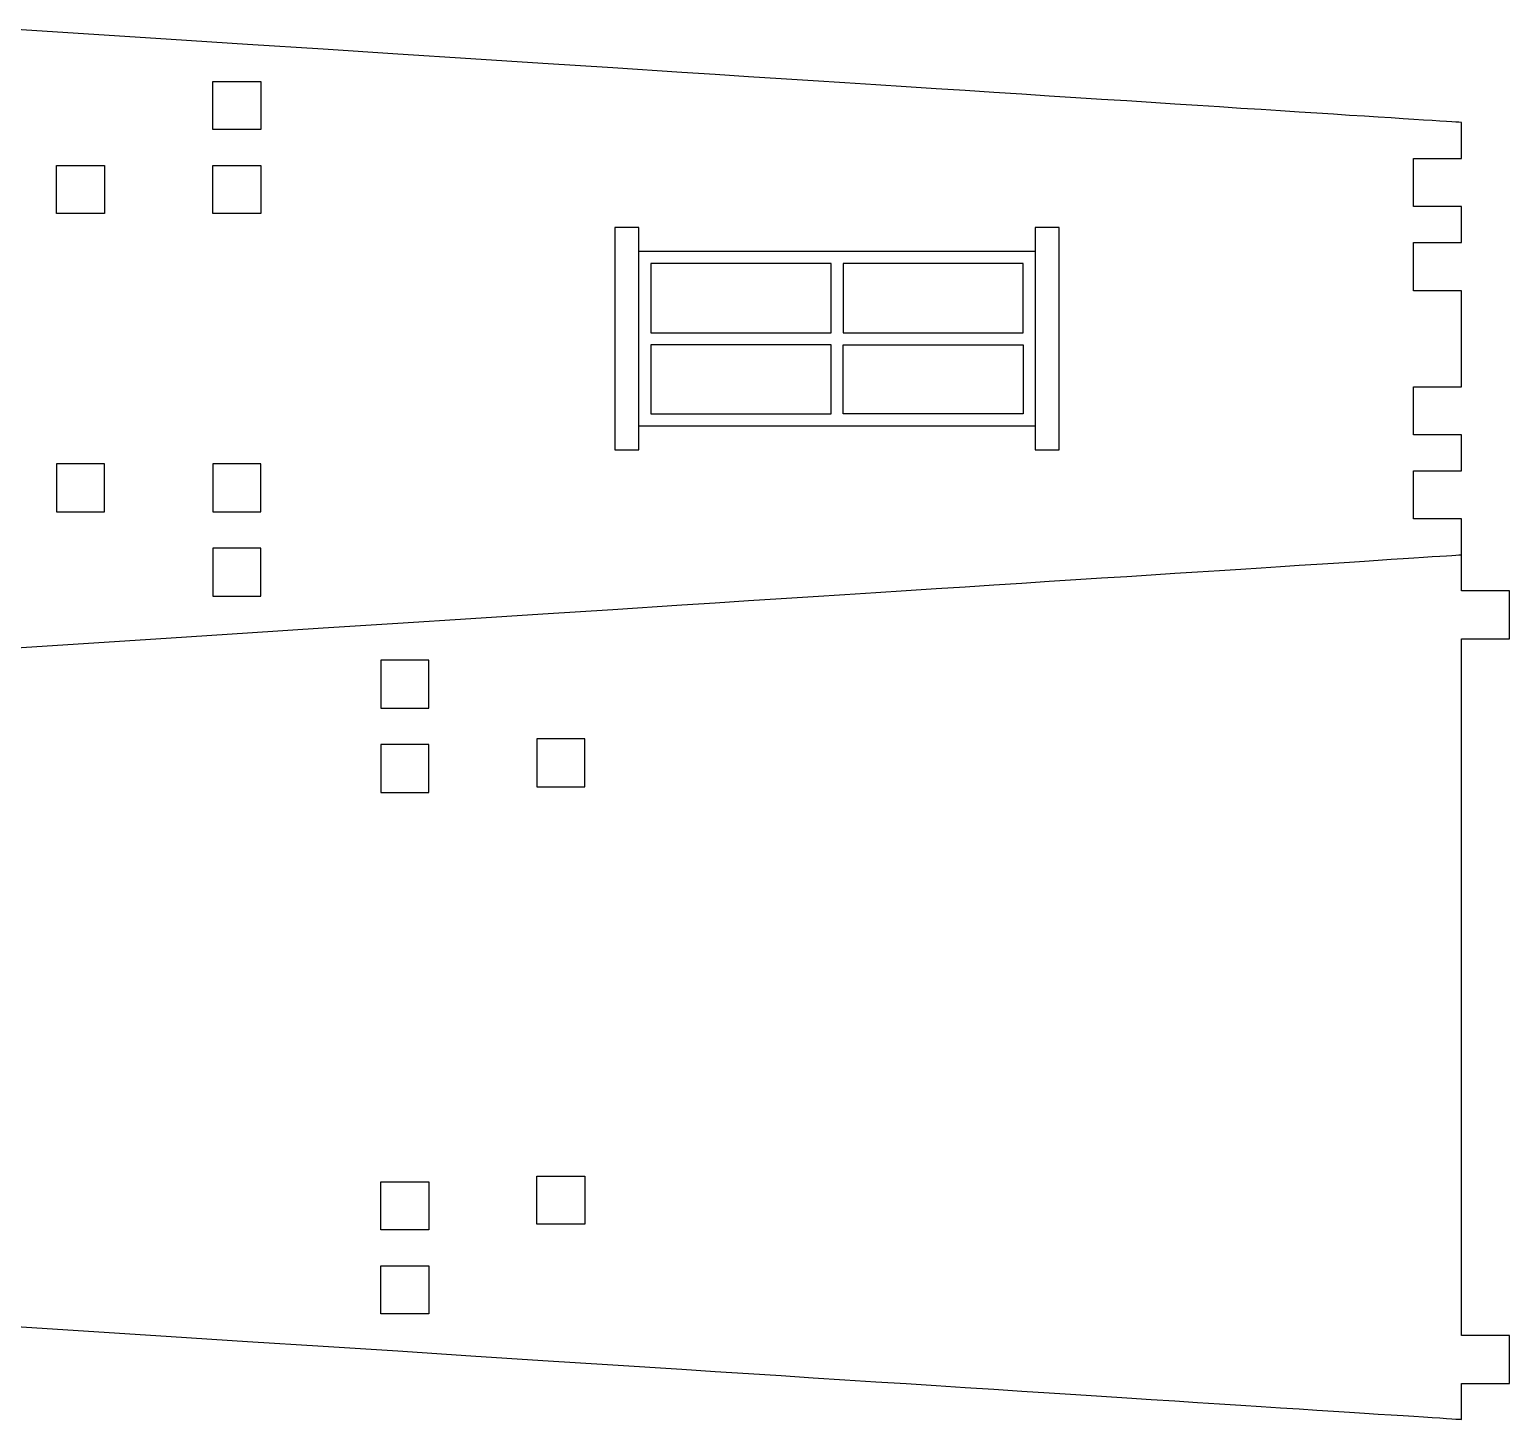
# Model space of a CAD drawing. Header units: millimetres. Extents: x 132 to 771, y 404 to 944.
# Drawn here: x 296.4 to 419.7, y 818 to 933.8 of the extents above; entities that cross this region are included whole.
import ezdxf

# ---------------------------------------------------------------- set-up
doc = ezdxf.new("R2010")
doc.units = ezdxf.units.MM
doc.header["$MEASUREMENT"] = 0
doc.layers.get('0').update_dxf_attribs({"linetype": 'CONTINUOUS', "true_color": 0xffffff})

msp = doc.modelspace()

# ---------------------------------------------------------------- linework, layer by layer
at = {"color": 7, "linetype": 'Continuous', "true_color": 0xffffff}
for points in [[(411.7, 919.03), (411.7, 919.05), (411.7, 919.08), (411.7, 919.13), (411.7, 919.21), (411.7, 919.3), (411.7, 919.4), (411.7, 919.66), (411.7, 919.96), (411.7, 920.3), (411.7, 920.66), (411.7, 921.03), (411.7, 921.41), (411.7, 921.77), (411.7, 922.11), (411.7, 922.41), (411.7, 922.66), (411.7, 922.77), (411.7, 922.86), (411.7, 922.93), (411.7, 922.99), (411.7, 923.02), (411.7, 923.03), (411.71, 923.03), (411.74, 923.03), (411.8, 923.03), (411.87, 923.03), (411.96, 923.03), (412.07, 923.03), (412.32, 923.03), (412.63, 923.03), (412.96, 923.03), (413.33, 923.03), (413.7, 923.03), (414.07, 923.03), (414.43, 923.03), (414.77, 923.03), (415.07, 923.03), (415.33, 923.03), (415.44, 923.03), (415.53, 923.03), (415.6, 923.03), (415.65, 923.03), (415.69, 923.03), (415.7, 923.03), (415.7, 923.04), (415.7, 923.07), (415.7, 923.11), (415.7, 923.16), (415.7, 923.31), (415.7, 923.5), (415.7, 923.73), (415.7, 923.98), (415.7, 924.25), (415.7, 924.53), (415.7, 924.81), (415.7, 925.08), (415.7, 925.34), (415.7, 925.57), (415.7, 925.76), (415.7, 925.9), (415.7, 925.96), (415.7, 926), (415.7, 926.03), (415.7, 926.03), (415.65, 926.04), (415.5, 926.05), (415.24, 926.06), (414.9, 926.09), (414.45, 926.11), (413.91, 926.15), (413.28, 926.19), (412.55, 926.24), (411.74, 926.29), (410.84, 926.35), (409.85, 926.41), (408.78, 926.48), (407.62, 926.55), (406.38, 926.63), (405.06, 926.72), (403.67, 926.81), (402.19, 926.9), (400.64, 927), (399.02, 927.11), (397.33, 927.21), (395.56, 927.33), (393.73, 927.45), (391.83, 927.57), (389.86, 927.69), (387.83, 927.83), (385.73, 927.96), (383.58, 928.1), (381.37, 928.24), (379.09, 928.39), (376.77, 928.54), (374.38, 928.69), (371.95, 928.85), (369.46, 929.01), (366.93, 929.17), (364.34, 929.34), (361.71, 929.5), (359.04, 929.68), (356.32, 929.85), (353.56, 930.03), (350.76, 930.21), (345.04, 930.58), (339.19, 930.95), (333.2, 931.34), (327.11, 931.73), (320.9, 932.13), (314.61, 932.53), (308.24, 932.94), (301.81, 933.36), (295.33, 933.77)], [(315.7, 925.46), (315.69, 925.46), (315.65, 925.46), (315.6, 925.46), (315.53, 925.46), (315.44, 925.46), (315.33, 925.46), (315.07, 925.46), (314.77, 925.46), (314.43, 925.46), (314.07, 925.46), (313.7, 925.46), (313.33, 925.46), (312.96, 925.46), (312.63, 925.46), (312.32, 925.46), (312.07, 925.46), (311.96, 925.46), (311.87, 925.46), (311.8, 925.46), (311.74, 925.46), (311.71, 925.46), (311.7, 925.46), (311.7, 925.47), (311.7, 925.51), (311.7, 925.56), (311.7, 925.63), (311.7, 925.72), (311.7, 925.83), (311.7, 926.09), (311.7, 926.39), (311.7, 926.73), (311.7, 927.09), (311.7, 927.46), (311.7, 927.83), (311.7, 928.2), (311.7, 928.53), (311.7, 928.84), (311.7, 929.09), (311.7, 929.2), (311.7, 929.29), (311.7, 929.36), (311.7, 929.42), (311.7, 929.45), (311.7, 929.46), (311.71, 929.46), (311.74, 929.46), (311.8, 929.46), (311.87, 929.46), (311.96, 929.46), (312.07, 929.46), (312.32, 929.46), (312.63, 929.46), (312.96, 929.46), (313.33, 929.46), (313.7, 929.46), (314.07, 929.46), (314.43, 929.46), (314.77, 929.46), (315.07, 929.46), (315.33, 929.46), (315.44, 929.46), (315.53, 929.46), (315.6, 929.46), (315.65, 929.46), (315.69, 929.46), (315.7, 929.46), (315.7, 929.45), (315.7, 929.42), (315.7, 929.36), (315.7, 929.29), (315.7, 929.2), (315.7, 929.09), (315.7, 928.84), (315.7, 928.53), (315.7, 928.2), (315.7, 927.83), (315.7, 927.46), (315.7, 927.09), (315.7, 926.73), (315.7, 926.39), (315.7, 926.09), (315.7, 925.83), (315.7, 925.72), (315.7, 925.63), (315.7, 925.56), (315.7, 925.51), (315.7, 925.47), (315.7, 925.46)], [(302.7, 918.46), (302.69, 918.46), (302.65, 918.46), (302.6, 918.46), (302.53, 918.46), (302.44, 918.46), (302.33, 918.46), (302.07, 918.46), (301.77, 918.46), (301.43, 918.46), (301.07, 918.46), (300.7, 918.46), (300.33, 918.46), (299.96, 918.46), (299.63, 918.46), (299.32, 918.46), (299.07, 918.46), (298.96, 918.46), (298.87, 918.46), (298.8, 918.46), (298.74, 918.46), (298.71, 918.46), (298.7, 918.46), (298.7, 918.47), (298.7, 918.51), (298.7, 918.56), (298.7, 918.63), (298.7, 918.72), (298.7, 918.83), (298.7, 919.09), (298.7, 919.39), (298.7, 919.73), (298.7, 920.09), (298.7, 920.46), (298.7, 920.83), (298.7, 921.2), (298.7, 921.53), (298.7, 921.84), (298.7, 922.09), (298.7, 922.2), (298.7, 922.29), (298.7, 922.36), (298.7, 922.42), (298.7, 922.45), (298.7, 922.46), (298.71, 922.46), (298.74, 922.46), (298.8, 922.46), (298.87, 922.46), (298.96, 922.46), (299.07, 922.46), (299.32, 922.46), (299.63, 922.46), (299.96, 922.46), (300.33, 922.46), (300.7, 922.46), (301.07, 922.46), (301.43, 922.46), (301.77, 922.46), (302.07, 922.46), (302.33, 922.46), (302.44, 922.46), (302.53, 922.46), (302.6, 922.46), (302.65, 922.46), (302.69, 922.46), (302.7, 922.46), (302.7, 922.45), (302.7, 922.42), (302.7, 922.36), (302.7, 922.29), (302.7, 922.2), (302.7, 922.09), (302.7, 921.84), (302.7, 921.53), (302.7, 921.2), (302.7, 920.83), (302.7, 920.46), (302.7, 920.09), (302.7, 919.73), (302.7, 919.39), (302.7, 919.09), (302.7, 918.83), (302.7, 918.72), (302.7, 918.63), (302.7, 918.56), (302.7, 918.51), (302.7, 918.47), (302.7, 918.46)], [(315.7, 918.46), (315.69, 918.46), (315.65, 918.46), (315.6, 918.46), (315.53, 918.46), (315.44, 918.46), (315.33, 918.46), (315.07, 918.46), (314.77, 918.46), (314.43, 918.46), (314.07, 918.46), (313.7, 918.46), (313.33, 918.46), (312.96, 918.46), (312.63, 918.46), (312.32, 918.46), (312.07, 918.46), (311.96, 918.46), (311.87, 918.46), (311.8, 918.46), (311.74, 918.46), (311.71, 918.46), (311.7, 918.46), (311.7, 918.47), (311.7, 918.51), (311.7, 918.56), (311.7, 918.63), (311.7, 918.72), (311.7, 918.83), (311.7, 919.09), (311.7, 919.39), (311.7, 919.73), (311.7, 920.09), (311.7, 920.46), (311.7, 920.83), (311.7, 921.2), (311.7, 921.53), (311.7, 921.84), (311.7, 922.09), (311.7, 922.2), (311.7, 922.29), (311.7, 922.36), (311.7, 922.42), (311.7, 922.45), (311.7, 922.46), (311.71, 922.46), (311.74, 922.46), (311.8, 922.46), (311.87, 922.46), (311.96, 922.46), (312.07, 922.46), (312.32, 922.46), (312.63, 922.46), (312.96, 922.46), (313.33, 922.46), (313.7, 922.46), (314.07, 922.46), (314.43, 922.46), (314.77, 922.46), (315.07, 922.46), (315.33, 922.46), (315.44, 922.46), (315.53, 922.46), (315.6, 922.46), (315.65, 922.46), (315.69, 922.46), (315.7, 922.46), (315.7, 922.45), (315.7, 922.42), (315.7, 922.36), (315.7, 922.29), (315.7, 922.2), (315.7, 922.09), (315.7, 921.84), (315.7, 921.53), (315.7, 921.2), (315.7, 920.83), (315.7, 920.46), (315.7, 920.09), (315.7, 919.73), (315.7, 919.39), (315.7, 919.09), (315.7, 918.83), (315.7, 918.72), (315.7, 918.63), (315.7, 918.56), (315.7, 918.51), (315.7, 918.47), (315.7, 918.46)], [(295.33, 882.3), (301.81, 882.71), (308.24, 883.13), (314.61, 883.54), (320.9, 883.94), (327.11, 884.34), (333.2, 884.73), (339.19, 885.12), (345.04, 885.49), (350.76, 885.86), (353.56, 886.04), (356.32, 886.22), (359.04, 886.39), (361.71, 886.56), (364.34, 886.73), (366.93, 886.9), (369.46, 887.06), (371.95, 887.22), (374.38, 887.38), (376.77, 887.53), (379.09, 887.68), (381.37, 887.83), (383.58, 887.97), (385.73, 888.11), (387.83, 888.24), (389.86, 888.37), (391.83, 888.5), (393.73, 888.62), (395.56, 888.74), (397.33, 888.85), (399.02, 888.96), (400.64, 889.07), (402.19, 889.17), (403.67, 889.26), (405.06, 889.35), (406.38, 889.43), (407.62, 889.51), (408.78, 889.59), (409.85, 889.66), (410.84, 889.72), (411.74, 889.78), (412.55, 889.83), (413.28, 889.88), (413.91, 889.92), (414.45, 889.95), (414.9, 889.98), (415.24, 890), (415.5, 890.02), (415.65, 890.03), (415.7, 890.03), (415.7, 890.04), (415.7, 890.07), (415.7, 890.11), (415.7, 890.16), (415.7, 890.31), (415.7, 890.5), (415.7, 890.73), (415.7, 890.98), (415.7, 891.25), (415.7, 891.53), (415.7, 891.81), (415.7, 892.08), (415.7, 892.34), (415.7, 892.57), (415.7, 892.76), (415.7, 892.9), (415.7, 892.96), (415.7, 893), (415.7, 893.03), (415.7, 893.03), (415.69, 893.03), (415.65, 893.03), (415.6, 893.03), (415.53, 893.03), (415.44, 893.03), (415.33, 893.03), (415.07, 893.03), (414.77, 893.03), (414.43, 893.03), (414.07, 893.03), (413.7, 893.03), (413.33, 893.03), (412.96, 893.03), (412.63, 893.03), (412.32, 893.03), (412.07, 893.03), (411.96, 893.03), (411.87, 893.03), (411.8, 893.03), (411.74, 893.03), (411.71, 893.03), (411.7, 893.03), (411.7, 893.05), (411.7, 893.08), (411.7, 893.13), (411.7, 893.21), (411.7, 893.3), (411.7, 893.4), (411.7, 893.66), (411.7, 893.96), (411.7, 894.3), (411.7, 894.66), (411.7, 895.03), (411.7, 895.41), (411.7, 895.77), (411.7, 896.11), (411.7, 896.41), (411.7, 896.66), (411.7, 896.77), (411.7, 896.86), (411.7, 896.93), (411.7, 896.99), (411.7, 897.02), (411.7, 897.03), (411.71, 897.03), (411.74, 897.03), (411.8, 897.03), (411.87, 897.03), (411.96, 897.03), (412.07, 897.03), (412.32, 897.03), (412.63, 897.03), (412.96, 897.03), (413.33, 897.03), (413.7, 897.03), (414.07, 897.03), (414.43, 897.03), (414.77, 897.03), (415.07, 897.03), (415.33, 897.03), (415.44, 897.03), (415.53, 897.03), (415.6, 897.03), (415.65, 897.03), (415.69, 897.03), (415.7, 897.03), (415.7, 897.04), (415.7, 897.07), (415.7, 897.11), (415.7, 897.16), (415.7, 897.31), (415.7, 897.5), (415.7, 897.73), (415.7, 897.98), (415.7, 898.25), (415.7, 898.53), (415.7, 898.81), (415.7, 899.08), (415.7, 899.34), (415.7, 899.57), (415.7, 899.76), (415.7, 899.9), (415.7, 899.96), (415.7, 900), (415.7, 900.03), (415.7, 900.03), (415.69, 900.03), (415.65, 900.03), (415.6, 900.03), (415.53, 900.03), (415.44, 900.03), (415.33, 900.03), (415.07, 900.03), (414.77, 900.03), (414.43, 900.03), (414.07, 900.03), (413.7, 900.03), (413.33, 900.03), (412.96, 900.03), (412.63, 900.03), (412.32, 900.03), (412.07, 900.03), (411.96, 900.03), (411.87, 900.03), (411.8, 900.03), (411.74, 900.03), (411.71, 900.03), (411.7, 900.03), (411.7, 900.05), (411.7, 900.08), (411.7, 900.13), (411.7, 900.21), (411.7, 900.3), (411.7, 900.4), (411.7, 900.66), (411.7, 900.96), (411.7, 901.3), (411.7, 901.66), (411.7, 902.03), (411.7, 902.41), (411.7, 902.77), (411.7, 903.11), (411.7, 903.41), (411.7, 903.66), (411.7, 903.77), (411.7, 903.86), (411.7, 903.93), (411.7, 903.99), (411.7, 904.02), (411.7, 904.03), (411.71, 904.03), (411.74, 904.03), (411.8, 904.03), (411.87, 904.03), (411.96, 904.03), (412.07, 904.03), (412.32, 904.03), (412.63, 904.03), (412.96, 904.03), (413.33, 904.03), (413.7, 904.03), (414.07, 904.03), (414.43, 904.03), (414.77, 904.03), (415.07, 904.03), (415.33, 904.03), (415.44, 904.03), (415.53, 904.03), (415.6, 904.03), (415.65, 904.03), (415.69, 904.03), (415.7, 904.03), (415.7, 904.06), (415.7, 904.12), (415.7, 904.23), (415.7, 904.38), (415.7, 904.56), (415.7, 904.77), (415.7, 905.01), (415.7, 905.28), (415.7, 905.58), (415.7, 905.89), (415.7, 906.22), (415.7, 906.57), (415.7, 907.29), (415.7, 908.03), (415.7, 908.78), (415.7, 909.5), (415.7, 909.85), (415.7, 910.18), (415.7, 910.49), (415.7, 910.78), (415.7, 911.05), (415.7, 911.3), (415.7, 911.51), (415.7, 911.69), (415.7, 911.84), (415.7, 911.94), (415.7, 912.01), (415.7, 912.03), (415.69, 912.03), (415.65, 912.03), (415.6, 912.03), (415.53, 912.03), (415.44, 912.03), (415.33, 912.03), (415.07, 912.03), (414.77, 912.03), (414.43, 912.03), (414.07, 912.03), (413.7, 912.03), (413.33, 912.03), (412.96, 912.03), (412.63, 912.03), (412.32, 912.03), (412.07, 912.03), (411.96, 912.03), (411.87, 912.03), (411.8, 912.03), (411.74, 912.03), (411.71, 912.03), (411.7, 912.03), (411.7, 912.05), (411.7, 912.08), (411.7, 912.13), (411.7, 912.21), (411.7, 912.3), (411.7, 912.4), (411.7, 912.66), (411.7, 912.96), (411.7, 913.3), (411.7, 913.66), (411.7, 914.03), (411.7, 914.41), (411.7, 914.77), (411.7, 915.11), (411.7, 915.41), (411.7, 915.66), (411.7, 915.77), (411.7, 915.86), (411.7, 915.93), (411.7, 915.99), (411.7, 916.02), (411.7, 916.03), (411.71, 916.03), (411.74, 916.03), (411.8, 916.03), (411.87, 916.03), (411.96, 916.03), (412.07, 916.03), (412.32, 916.03), (412.63, 916.03), (412.96, 916.03), (413.33, 916.03), (413.7, 916.03), (414.07, 916.03), (414.43, 916.03), (414.77, 916.03), (415.07, 916.03), (415.33, 916.03), (415.44, 916.03), (415.53, 916.03), (415.6, 916.03), (415.65, 916.03), (415.69, 916.03), (415.7, 916.03), (415.7, 916.04), (415.7, 916.07), (415.7, 916.11), (415.7, 916.16), (415.7, 916.31), (415.7, 916.5), (415.7, 916.73), (415.7, 916.98), (415.7, 917.25), (415.7, 917.53), (415.7, 917.81), (415.7, 918.08), (415.7, 918.34), (415.7, 918.57), (415.7, 918.76), (415.7, 918.9), (415.7, 918.96), (415.7, 919), (415.7, 919.03), (415.7, 919.03), (415.69, 919.03), (415.65, 919.03), (415.6, 919.03), (415.53, 919.03), (415.44, 919.03), (415.33, 919.03), (415.07, 919.03), (414.77, 919.03), (414.43, 919.03), (414.07, 919.03), (413.7, 919.03), (413.33, 919.03), (412.96, 919.03), (412.63, 919.03), (412.32, 919.03), (412.07, 919.03), (411.96, 919.03), (411.87, 919.03), (411.8, 919.03), (411.74, 919.03), (411.71, 919.03), (411.7, 919.03)], [(347.2, 917.28), (347.18, 917.28), (347.11, 917.28), (347.01, 917.28), (346.89, 917.28), (346.73, 917.28), (346.57, 917.28), (346.2, 917.28), (345.83, 917.28), (345.66, 917.28), (345.51, 917.28), (345.38, 917.28), (345.28, 917.28), (345.22, 917.28), (345.2, 917.28), (345.2, 917.27), (345.2, 917.23), (345.2, 917.17), (345.2, 917.08), (345.2, 916.96), (345.2, 916.83), (345.2, 916.67), (345.2, 916.49), (345.2, 916.29), (345.2, 916.07), (345.2, 915.83), (345.2, 915.58), (345.2, 915.3), (345.2, 915.02), (345.2, 914.71), (345.2, 914.39), (345.2, 913.72), (345.2, 912.99), (345.2, 912.23), (345.2, 911.43), (345.2, 910.6), (345.2, 909.76), (345.2, 908.03), (345.2, 906.31), (345.2, 905.46), (345.2, 904.64), (345.2, 903.84), (345.2, 903.07), (345.2, 902.35), (345.2, 901.67), (345.2, 901.36), (345.2, 901.05), (345.2, 900.76), (345.2, 900.49), (345.2, 900.24), (345.2, 900), (345.2, 899.78), (345.2, 899.58), (345.2, 899.4), (345.2, 899.24), (345.2, 899.1), (345.2, 898.99), (345.2, 898.9), (345.2, 898.84), (345.2, 898.8), (345.2, 898.78), (345.22, 898.78), (345.28, 898.78), (345.38, 898.78), (345.51, 898.78), (345.66, 898.78), (345.83, 898.78), (346.2, 898.78), (346.57, 898.78), (346.73, 898.78), (346.89, 898.78), (347.01, 898.78), (347.11, 898.78), (347.18, 898.78), (347.2, 898.78), (347.2, 898.8), (347.2, 898.84), (347.2, 898.9), (347.2, 898.99), (347.2, 899.1), (347.2, 899.24), (347.2, 899.4), (347.2, 899.58), (347.2, 899.78), (347.2, 900), (347.2, 900.24), (347.2, 900.49), (347.2, 900.76), (347.2, 901.05), (347.2, 901.36), (347.2, 901.67), (347.2, 902.35), (347.2, 903.07), (347.2, 903.84), (347.2, 904.64), (347.2, 905.46), (347.2, 906.31), (347.2, 908.03), (347.2, 909.76), (347.2, 910.6), (347.2, 911.43), (347.2, 912.23), (347.2, 912.99), (347.2, 913.72), (347.2, 914.39), (347.2, 914.71), (347.2, 915.02), (347.2, 915.3), (347.2, 915.58), (347.2, 915.83), (347.2, 916.07), (347.2, 916.29), (347.2, 916.49), (347.2, 916.67), (347.2, 916.83), (347.2, 916.96), (347.2, 917.08), (347.2, 917.17), (347.2, 917.23), (347.2, 917.27), (347.2, 917.28)], [(382.2, 917.28), (382.18, 917.28), (382.11, 917.28), (382.01, 917.28), (381.89, 917.28), (381.73, 917.28), (381.57, 917.28), (381.2, 917.28), (380.83, 917.28), (380.66, 917.28), (380.51, 917.28), (380.38, 917.28), (380.28, 917.28), (380.22, 917.28), (380.2, 917.28), (380.2, 917.27), (380.2, 917.23), (380.2, 917.17), (380.2, 917.08), (380.2, 916.96), (380.2, 916.83), (380.2, 916.67), (380.2, 916.49), (380.2, 916.29), (380.2, 916.07), (380.2, 915.83), (380.2, 915.58), (380.2, 915.3), (380.2, 915.02), (380.2, 914.71), (380.2, 914.39), (380.2, 913.72), (380.2, 912.99), (380.2, 912.23), (380.2, 911.43), (380.2, 910.6), (380.2, 909.76), (380.2, 908.03), (380.2, 906.31), (380.2, 905.46), (380.2, 904.64), (380.2, 903.84), (380.2, 903.07), (380.2, 902.35), (380.2, 901.67), (380.2, 901.36), (380.2, 901.05), (380.2, 900.76), (380.2, 900.49), (380.2, 900.24), (380.2, 900), (380.2, 899.78), (380.2, 899.58), (380.2, 899.4), (380.2, 899.24), (380.2, 899.1), (380.2, 898.99), (380.2, 898.9), (380.2, 898.84), (380.2, 898.8), (380.2, 898.78), (380.22, 898.78), (380.28, 898.78), (380.38, 898.78), (380.51, 898.78), (380.66, 898.78), (380.83, 898.78), (381.2, 898.78), (381.57, 898.78), (381.73, 898.78), (381.89, 898.78), (382.01, 898.78), (382.11, 898.78), (382.18, 898.78), (382.2, 898.78), (382.2, 898.8), (382.2, 898.84), (382.2, 898.9), (382.2, 898.99), (382.2, 899.1), (382.2, 899.24), (382.2, 899.4), (382.2, 899.58), (382.2, 899.78), (382.2, 900), (382.2, 900.24), (382.2, 900.49), (382.2, 900.76), (382.2, 901.05), (382.2, 901.36), (382.2, 901.67), (382.2, 902.35), (382.2, 903.07), (382.2, 903.84), (382.2, 904.64), (382.2, 905.46), (382.2, 906.31), (382.2, 908.03), (382.2, 909.76), (382.2, 910.6), (382.2, 911.43), (382.2, 912.23), (382.2, 912.99), (382.2, 913.72), (382.2, 914.39), (382.2, 914.71), (382.2, 915.02), (382.2, 915.3), (382.2, 915.58), (382.2, 915.83), (382.2, 916.07), (382.2, 916.29), (382.2, 916.49), (382.2, 916.67), (382.2, 916.83), (382.2, 916.96), (382.2, 917.08), (382.2, 917.17), (382.2, 917.23), (382.2, 917.27), (382.2, 917.28)], [(380.2, 915.28), (380.17, 915.28), (380.1, 915.28), (379.99, 915.28), (379.83, 915.28), (379.63, 915.28), (379.38, 915.28), (379.1, 915.28), (378.78, 915.28), (378.42, 915.28), (378.03, 915.28), (377.61, 915.28), (377.15, 915.28), (376.67, 915.28), (376.15, 915.28), (375.61, 915.28), (375.04, 915.28), (374.45, 915.28), (373.84, 915.28), (373.2, 915.28), (372.54, 915.28), (371.87, 915.28), (371.18, 915.28), (370.48, 915.28), (369.76, 915.28), (368.28, 915.28), (366.78, 915.28), (365.24, 915.28), (363.7, 915.28), (362.15, 915.28), (360.62, 915.28), (359.11, 915.28), (357.64, 915.28), (356.92, 915.28), (356.22, 915.28), (355.53, 915.28), (354.85, 915.28), (354.2, 915.28), (353.56, 915.28), (352.95, 915.28), (352.35, 915.28), (351.79, 915.28), (351.25, 915.28), (350.73, 915.28), (350.24, 915.28), (349.79, 915.28), (349.36, 915.28), (348.97, 915.28), (348.62, 915.28), (348.3, 915.28), (348.01, 915.28), (347.77, 915.28), (347.57, 915.28), (347.41, 915.28), (347.29, 915.28), (347.22, 915.28), (347.2, 915.28)], [(348.2, 908.53), (348.21, 908.53), (348.24, 908.53), (348.29, 908.53), (348.37, 908.53), (348.46, 908.53), (348.57, 908.53), (348.7, 908.53), (348.84, 908.53), (349.01, 908.53), (349.18, 908.53), (349.38, 908.53), (349.58, 908.53), (350.04, 908.53), (350.54, 908.53), (351.09, 908.53), (351.68, 908.53), (352.3, 908.53), (352.94, 908.53), (353.61, 908.53), (354.3, 908.53), (355.7, 908.53), (357.1, 908.53), (357.78, 908.53), (358.45, 908.53), (359.1, 908.53), (359.72, 908.53), (360.31, 908.53), (360.85, 908.53), (361.36, 908.53), (361.81, 908.53), (362.02, 908.53), (362.21, 908.53), (362.39, 908.53), (362.55, 908.53), (362.7, 908.53), (362.83, 908.53), (362.94, 908.53), (363.03, 908.53), (363.1, 908.53), (363.16, 908.53), (363.19, 908.53), (363.2, 908.53), (363.2, 908.55), (363.2, 908.6), (363.2, 908.68), (363.2, 908.78), (363.2, 908.91), (363.2, 909.06), (363.2, 909.24), (363.2, 909.43), (363.2, 909.64), (363.2, 909.87), (363.2, 910.35), (363.2, 910.87), (363.2, 911.41), (363.2, 911.94), (363.2, 912.46), (363.2, 912.95), (363.2, 913.18), (363.2, 913.39), (363.2, 913.58), (363.2, 913.75), (363.2, 913.91), (363.2, 914.04), (363.2, 914.14), (363.2, 914.22), (363.2, 914.27), (363.2, 914.28), (363.19, 914.28), (363.16, 914.28), (363.1, 914.28), (363.03, 914.28), (362.94, 914.28), (362.83, 914.28), (362.7, 914.28), (362.55, 914.28), (362.39, 914.28), (362.21, 914.28), (362.02, 914.28), (361.81, 914.28), (361.36, 914.28), (360.86, 914.28), (360.31, 914.28), (359.72, 914.28), (359.1, 914.28), (358.45, 914.28), (357.78, 914.28), (357.1, 914.28), (355.7, 914.28), (354.3, 914.28), (353.61, 914.28), (352.94, 914.28), (352.3, 914.28), (351.68, 914.28), (351.09, 914.28), (350.54, 914.28), (350.04, 914.28), (349.58, 914.28), (349.38, 914.28), (349.18, 914.28), (349.01, 914.28), (348.84, 914.28), (348.7, 914.28), (348.57, 914.28), (348.46, 914.28), (348.37, 914.28), (348.29, 914.28), (348.24, 914.28), (348.21, 914.28), (348.2, 914.28), (348.2, 914.27), (348.2, 914.22), (348.2, 914.14), (348.2, 914.04), (348.2, 913.91), (348.2, 913.75), (348.2, 913.58), (348.2, 913.39), (348.2, 913.18), (348.2, 912.95), (348.2, 912.46), (348.2, 911.95), (348.2, 911.41), (348.2, 910.87), (348.2, 910.35), (348.2, 909.87), (348.2, 909.64), (348.2, 909.43), (348.2, 909.24), (348.2, 909.06), (348.2, 908.91), (348.2, 908.78), (348.2, 908.68), (348.2, 908.6), (348.2, 908.55), (348.2, 908.53)], [(364.2, 908.53), (364.21, 908.53), (364.24, 908.53), (364.29, 908.53), (364.37, 908.53), (364.46, 908.53), (364.57, 908.53), (364.7, 908.53), (364.84, 908.53), (365.01, 908.53), (365.18, 908.53), (365.38, 908.53), (365.58, 908.53), (366.04, 908.53), (366.54, 908.53), (367.09, 908.53), (367.68, 908.53), (368.3, 908.53), (368.94, 908.53), (369.61, 908.53), (370.3, 908.53), (371.7, 908.53), (373.1, 908.53), (373.78, 908.53), (374.45, 908.53), (375.1, 908.53), (375.72, 908.53), (376.31, 908.53), (376.85, 908.53), (377.36, 908.53), (377.81, 908.53), (378.02, 908.53), (378.21, 908.53), (378.39, 908.53), (378.55, 908.53), (378.7, 908.53), (378.83, 908.53), (378.94, 908.53), (379.03, 908.53), (379.1, 908.53), (379.16, 908.53), (379.19, 908.53), (379.2, 908.53), (379.2, 908.55), (379.2, 908.6), (379.2, 908.68), (379.2, 908.78), (379.2, 908.91), (379.2, 909.06), (379.2, 909.24), (379.2, 909.43), (379.2, 909.64), (379.2, 909.87), (379.2, 910.35), (379.2, 910.87), (379.2, 911.41), (379.2, 911.94), (379.2, 912.46), (379.2, 912.95), (379.2, 913.18), (379.2, 913.39), (379.2, 913.58), (379.2, 913.75), (379.2, 913.91), (379.2, 914.04), (379.2, 914.14), (379.2, 914.22), (379.2, 914.27), (379.2, 914.28), (379.19, 914.28), (379.16, 914.28), (379.1, 914.28), (379.03, 914.28), (378.94, 914.28), (378.83, 914.28), (378.7, 914.28), (378.55, 914.28), (378.39, 914.28), (378.21, 914.28), (378.02, 914.28), (377.81, 914.28), (377.36, 914.28), (376.86, 914.28), (376.31, 914.28), (375.72, 914.28), (375.1, 914.28), (374.45, 914.28), (373.78, 914.28), (373.1, 914.28), (371.7, 914.28), (370.3, 914.28), (369.61, 914.28), (368.94, 914.28), (368.3, 914.28), (367.68, 914.28), (367.09, 914.28), (366.54, 914.28), (366.04, 914.28), (365.58, 914.28), (365.38, 914.28), (365.18, 914.28), (365.01, 914.28), (364.84, 914.28), (364.7, 914.28), (364.57, 914.28), (364.46, 914.28), (364.37, 914.28), (364.29, 914.28), (364.24, 914.28), (364.21, 914.28), (364.2, 914.28), (364.2, 914.27), (364.2, 914.22), (364.2, 914.14), (364.2, 914.04), (364.2, 913.91), (364.2, 913.75), (364.2, 913.58), (364.2, 913.39), (364.2, 913.18), (364.2, 912.95), (364.2, 912.46), (364.2, 911.95), (364.2, 911.41), (364.2, 910.87), (364.2, 910.35), (364.2, 909.87), (364.2, 909.64), (364.2, 909.43), (364.2, 909.24), (364.2, 909.06), (364.2, 908.91), (364.2, 908.78), (364.2, 908.68), (364.2, 908.6), (364.2, 908.55), (364.2, 908.53)], [(363.2, 901.78), (363.2, 901.8), (363.2, 901.85), (363.2, 901.93), (363.2, 902.03), (363.2, 902.16), (363.2, 902.31), (363.2, 902.49), (363.2, 902.68), (363.2, 902.89), (363.2, 903.12), (363.2, 903.6), (363.2, 904.12), (363.2, 904.66), (363.2, 905.19), (363.2, 905.71), (363.2, 906.2), (363.2, 906.43), (363.2, 906.64), (363.2, 906.83), (363.2, 907), (363.2, 907.16), (363.2, 907.29), (363.2, 907.39), (363.2, 907.47), (363.2, 907.52), (363.2, 907.53), (363.19, 907.53), (363.16, 907.53), (363.1, 907.53), (363.03, 907.53), (362.94, 907.53), (362.83, 907.53), (362.7, 907.53), (362.55, 907.53), (362.39, 907.53), (362.21, 907.53), (362.02, 907.53), (361.81, 907.53), (361.36, 907.53), (360.86, 907.53), (360.31, 907.53), (359.72, 907.53), (359.1, 907.53), (358.45, 907.53), (357.78, 907.53), (357.1, 907.53), (355.7, 907.53), (354.3, 907.53), (353.61, 907.53), (352.94, 907.53), (352.3, 907.53), (351.68, 907.53), (351.09, 907.53), (350.54, 907.53), (350.04, 907.53), (349.58, 907.53), (349.38, 907.53), (349.18, 907.53), (349.01, 907.53), (348.84, 907.53), (348.7, 907.53), (348.57, 907.53), (348.46, 907.53), (348.37, 907.53), (348.29, 907.53), (348.24, 907.53), (348.21, 907.53), (348.2, 907.53), (348.2, 907.52), (348.2, 907.47), (348.2, 907.39), (348.2, 907.29), (348.2, 907.16), (348.2, 907), (348.2, 906.83), (348.2, 906.64), (348.2, 906.43), (348.2, 906.2), (348.2, 905.71), (348.2, 905.2), (348.2, 904.66), (348.2, 904.12), (348.2, 903.6), (348.2, 903.12), (348.2, 902.89), (348.2, 902.68), (348.2, 902.49), (348.2, 902.31), (348.2, 902.16), (348.2, 902.03), (348.2, 901.93), (348.2, 901.85), (348.2, 901.8), (348.2, 901.78), (348.21, 901.78), (348.24, 901.78), (348.29, 901.78), (348.37, 901.78), (348.46, 901.78), (348.57, 901.78), (348.7, 901.78), (348.84, 901.78), (349.01, 901.78), (349.18, 901.78), (349.38, 901.78), (349.58, 901.78), (350.04, 901.78), (350.54, 901.78), (351.09, 901.78), (351.68, 901.78), (352.3, 901.78), (352.94, 901.78), (353.61, 901.78), (354.3, 901.78), (355.7, 901.78), (357.1, 901.78), (357.78, 901.78), (358.45, 901.78), (359.1, 901.78), (359.72, 901.78), (360.31, 901.78), (360.85, 901.78), (361.36, 901.78), (361.81, 901.78), (362.02, 901.78), (362.21, 901.78), (362.39, 901.78), (362.55, 901.78), (362.7, 901.78), (362.83, 901.78), (362.94, 901.78), (363.03, 901.78), (363.1, 901.78), (363.16, 901.78), (363.19, 901.78), (363.2, 901.78)], [(364.2, 907.53), (364.21, 907.53), (364.24, 907.53), (364.29, 907.53), (364.37, 907.53), (364.46, 907.53), (364.57, 907.53), (364.7, 907.53), (364.84, 907.53), (365.01, 907.53), (365.18, 907.53), (365.38, 907.53), (365.58, 907.53), (366.04, 907.53), (366.54, 907.53), (367.09, 907.53), (367.68, 907.53), (368.3, 907.53), (368.94, 907.53), (369.61, 907.53), (370.3, 907.53), (371.7, 907.53), (373.1, 907.53), (373.78, 907.53), (374.45, 907.53), (375.1, 907.53), (375.72, 907.53), (376.31, 907.53), (376.85, 907.53), (377.36, 907.53), (377.81, 907.53), (378.02, 907.53), (378.21, 907.53), (378.39, 907.53), (378.55, 907.53), (378.7, 907.53), (378.83, 907.53), (378.94, 907.53), (379.03, 907.53), (379.1, 907.53), (379.16, 907.53), (379.19, 907.53), (379.2, 907.53), (379.2, 907.52), (379.2, 907.47), (379.2, 907.39), (379.2, 907.29), (379.2, 907.16), (379.2, 907), (379.2, 906.83), (379.2, 906.64), (379.2, 906.43), (379.2, 906.2), (379.2, 905.71), (379.2, 905.2), (379.2, 904.66), (379.2, 904.12), (379.2, 903.6), (379.2, 903.12), (379.2, 902.89), (379.2, 902.68), (379.2, 902.49), (379.2, 902.31), (379.2, 902.16), (379.2, 902.03), (379.2, 901.93), (379.2, 901.85), (379.2, 901.8), (379.2, 901.78), (379.19, 901.78), (379.16, 901.78), (379.1, 901.78), (379.03, 901.78), (378.94, 901.78), (378.83, 901.78), (378.7, 901.78), (378.55, 901.78), (378.39, 901.78), (378.21, 901.78), (378.02, 901.78), (377.81, 901.78), (377.36, 901.78), (376.86, 901.78), (376.31, 901.78), (375.72, 901.78), (375.1, 901.78), (374.45, 901.78), (373.78, 901.78), (373.1, 901.78), (371.7, 901.78), (370.3, 901.78), (369.61, 901.78), (368.94, 901.78), (368.3, 901.78), (367.68, 901.78), (367.09, 901.78), (366.54, 901.78), (366.04, 901.78), (365.58, 901.78), (365.38, 901.78), (365.18, 901.78), (365.01, 901.78), (364.84, 901.78), (364.7, 901.78), (364.57, 901.78), (364.46, 901.78), (364.37, 901.78), (364.29, 901.78), (364.24, 901.78), (364.21, 901.78), (364.2, 901.78), (364.2, 901.8), (364.2, 901.85), (364.2, 901.93), (364.2, 902.03), (364.2, 902.16), (364.2, 902.31), (364.2, 902.49), (364.2, 902.68), (364.2, 902.89), (364.2, 903.12), (364.2, 903.6), (364.2, 904.12), (364.2, 904.66), (364.2, 905.19), (364.2, 905.71), (364.2, 906.2), (364.2, 906.43), (364.2, 906.64), (364.2, 906.83), (364.2, 907), (364.2, 907.16), (364.2, 907.29), (364.2, 907.39), (364.2, 907.47), (364.2, 907.52), (364.2, 907.53)], [(347.2, 900.78), (347.22, 900.78), (347.29, 900.78), (347.41, 900.78), (347.57, 900.78), (347.77, 900.78), (348.01, 900.78), (348.3, 900.78), (348.62, 900.78), (348.97, 900.78), (349.36, 900.78), (349.79, 900.78), (350.24, 900.78), (350.73, 900.78), (351.25, 900.78), (351.79, 900.78), (352.36, 900.78), (352.95, 900.78), (353.56, 900.78), (354.2, 900.78), (354.85, 900.78), (355.53, 900.78), (356.22, 900.78), (356.92, 900.78), (357.64, 900.78), (359.11, 900.78), (360.62, 900.78), (362.15, 900.78), (363.7, 900.78), (365.24, 900.78), (366.78, 900.78), (368.29, 900.78), (369.76, 900.78), (370.48, 900.78), (371.18, 900.78), (371.87, 900.78), (372.54, 900.78), (373.2, 900.78), (373.84, 900.78), (374.45, 900.78), (375.04, 900.78), (375.61, 900.78), (376.15, 900.78), (376.67, 900.78), (377.15, 900.78), (377.61, 900.78), (378.03, 900.78), (378.42, 900.78), (378.78, 900.78), (379.1, 900.78), (379.38, 900.78), (379.63, 900.78), (379.83, 900.78), (379.99, 900.78), (380.1, 900.78), (380.17, 900.78), (380.2, 900.78)], [(302.7, 897.6), (302.69, 897.6), (302.65, 897.6), (302.6, 897.6), (302.53, 897.6), (302.44, 897.6), (302.33, 897.6), (302.07, 897.6), (301.77, 897.6), (301.43, 897.6), (301.07, 897.6), (300.7, 897.6), (300.33, 897.6), (299.96, 897.6), (299.63, 897.6), (299.32, 897.6), (299.07, 897.6), (298.96, 897.6), (298.87, 897.6), (298.8, 897.6), (298.74, 897.6), (298.71, 897.6), (298.7, 897.6), (298.7, 897.59), (298.7, 897.56), (298.7, 897.5), (298.7, 897.43), (298.7, 897.34), (298.7, 897.23), (298.7, 896.98), (298.7, 896.68), (298.7, 896.34), (298.7, 895.98), (298.7, 895.6), (298.7, 895.23), (298.7, 894.87), (298.7, 894.53), (298.7, 894.23), (298.7, 893.97), (298.7, 893.87), (298.7, 893.78), (298.7, 893.7), (298.7, 893.65), (298.7, 893.62), (298.7, 893.6), (298.71, 893.6), (298.74, 893.6), (298.8, 893.6), (298.87, 893.6), (298.96, 893.6), (299.07, 893.6), (299.32, 893.6), (299.63, 893.6), (299.96, 893.6), (300.33, 893.6), (300.7, 893.6), (301.07, 893.6), (301.43, 893.6), (301.77, 893.6), (302.07, 893.6), (302.33, 893.6), (302.44, 893.6), (302.53, 893.6), (302.6, 893.6), (302.65, 893.6), (302.69, 893.6), (302.7, 893.6), (302.7, 893.62), (302.7, 893.65), (302.7, 893.7), (302.7, 893.78), (302.7, 893.87), (302.7, 893.97), (302.7, 894.23), (302.7, 894.53), (302.7, 894.87), (302.7, 895.23), (302.7, 895.6), (302.7, 895.98), (302.7, 896.34), (302.7, 896.68), (302.7, 896.98), (302.7, 897.23), (302.7, 897.34), (302.7, 897.43), (302.7, 897.5), (302.7, 897.56), (302.7, 897.59), (302.7, 897.6)], [(315.7, 897.6), (315.69, 897.6), (315.65, 897.6), (315.6, 897.6), (315.53, 897.6), (315.44, 897.6), (315.33, 897.6), (315.07, 897.6), (314.77, 897.6), (314.43, 897.6), (314.07, 897.6), (313.7, 897.6), (313.33, 897.6), (312.96, 897.6), (312.63, 897.6), (312.32, 897.6), (312.07, 897.6), (311.96, 897.6), (311.87, 897.6), (311.8, 897.6), (311.74, 897.6), (311.71, 897.6), (311.7, 897.6), (311.7, 897.59), (311.7, 897.56), (311.7, 897.5), (311.7, 897.43), (311.7, 897.34), (311.7, 897.23), (311.7, 896.98), (311.7, 896.68), (311.7, 896.34), (311.7, 895.98), (311.7, 895.6), (311.7, 895.23), (311.7, 894.87), (311.7, 894.53), (311.7, 894.23), (311.7, 893.97), (311.7, 893.87), (311.7, 893.78), (311.7, 893.7), (311.7, 893.65), (311.7, 893.62), (311.7, 893.6), (311.71, 893.6), (311.74, 893.6), (311.8, 893.6), (311.87, 893.6), (311.96, 893.6), (312.07, 893.6), (312.32, 893.6), (312.63, 893.6), (312.96, 893.6), (313.33, 893.6), (313.7, 893.6), (314.07, 893.6), (314.43, 893.6), (314.77, 893.6), (315.07, 893.6), (315.33, 893.6), (315.44, 893.6), (315.53, 893.6), (315.6, 893.6), (315.65, 893.6), (315.69, 893.6), (315.7, 893.6), (315.7, 893.62), (315.7, 893.65), (315.7, 893.7), (315.7, 893.78), (315.7, 893.87), (315.7, 893.97), (315.7, 894.23), (315.7, 894.53), (315.7, 894.87), (315.7, 895.23), (315.7, 895.6), (315.7, 895.98), (315.7, 896.34), (315.7, 896.68), (315.7, 896.98), (315.7, 897.23), (315.7, 897.34), (315.7, 897.43), (315.7, 897.5), (315.7, 897.56), (315.7, 897.59), (315.7, 897.6)], [(295.33, 825.77), (301.81, 825.36), (308.24, 824.94), (314.61, 824.53), (320.9, 824.13), (327.11, 823.73), (333.2, 823.34), (339.19, 822.95), (345.04, 822.58), (350.76, 822.21), (353.56, 822.03), (356.32, 821.85), (359.04, 821.68), (361.71, 821.5), (364.34, 821.34), (366.93, 821.17), (369.46, 821.01), (371.95, 820.85), (374.38, 820.69), (376.77, 820.54), (379.09, 820.39), (381.37, 820.24), (383.58, 820.1), (385.73, 819.96), (387.83, 819.83), (389.86, 819.69), (391.83, 819.57), (393.73, 819.45), (395.56, 819.33), (397.33, 819.21), (399.02, 819.11), (400.64, 819), (402.19, 818.9), (403.67, 818.81), (405.06, 818.72), (406.38, 818.63), (407.62, 818.55), (408.78, 818.48), (409.85, 818.41), (410.84, 818.35), (411.74, 818.29), (412.55, 818.24), (413.28, 818.19), (413.91, 818.15), (414.45, 818.11), (414.9, 818.09), (415.24, 818.06), (415.5, 818.05), (415.65, 818.04), (415.7, 818.03), (415.7, 818.04), (415.7, 818.07), (415.7, 818.11), (415.7, 818.16), (415.7, 818.31), (415.7, 818.5), (415.7, 818.73), (415.7, 818.98), (415.7, 819.25), (415.7, 819.53), (415.7, 819.81), (415.7, 820.08), (415.7, 820.34), (415.7, 820.57), (415.7, 820.76), (415.7, 820.9), (415.7, 820.96), (415.7, 821), (415.7, 821.03), (415.7, 821.03), (415.71, 821.03), (415.74, 821.03), (415.8, 821.03), (415.87, 821.03), (415.96, 821.03), (416.07, 821.03), (416.32, 821.03), (416.63, 821.03), (416.96, 821.03), (417.33, 821.03), (417.7, 821.03), (418.07, 821.03), (418.43, 821.03), (418.77, 821.03), (419.07, 821.03), (419.33, 821.03), (419.44, 821.03), (419.53, 821.03), (419.6, 821.03), (419.65, 821.03), (419.69, 821.03), (419.7, 821.03), (419.7, 821.05), (419.7, 821.08), (419.7, 821.13), (419.7, 821.21), (419.7, 821.3), (419.7, 821.4), (419.7, 821.66), (419.7, 821.96), (419.7, 822.3), (419.7, 822.66), (419.7, 823.03), (419.7, 823.41), (419.7, 823.77), (419.7, 824.11), (419.7, 824.41), (419.7, 824.66), (419.7, 824.77), (419.7, 824.86), (419.7, 824.93), (419.7, 824.99), (419.7, 825.02), (419.7, 825.03), (419.69, 825.03), (419.65, 825.03), (419.6, 825.03), (419.53, 825.03), (419.44, 825.03), (419.33, 825.03), (419.07, 825.03), (418.77, 825.03), (418.43, 825.03), (418.07, 825.03), (417.7, 825.03), (417.33, 825.03), (416.96, 825.03), (416.63, 825.03), (416.32, 825.03), (416.07, 825.03), (415.96, 825.03), (415.87, 825.03), (415.8, 825.03), (415.74, 825.03), (415.71, 825.03), (415.7, 825.03), (415.7, 825.08), (415.7, 825.2), (415.7, 825.4), (415.7, 825.69), (415.7, 826.04), (415.7, 826.47), (415.7, 826.96), (415.7, 827.53), (415.7, 828.15), (415.7, 828.84), (415.7, 829.58), (415.7, 830.39), (415.7, 831.24), (415.7, 832.15), (415.7, 833.1), (415.7, 834.1), (415.7, 835.14), (415.7, 836.22), (415.7, 838.49), (415.7, 840.88), (415.7, 843.39), (415.7, 845.97), (415.7, 848.62), (415.7, 851.32), (415.7, 854.03), (415.7, 856.75), (415.7, 859.44), (415.7, 862.09), (415.7, 864.68), (415.7, 867.18), (415.7, 869.58), (415.7, 871.85), (415.7, 872.93), (415.7, 873.97), (415.7, 874.97), (415.7, 875.92), (415.7, 876.83), (415.7, 877.68), (415.7, 878.48), (415.7, 879.23), (415.7, 879.92), (415.7, 880.54), (415.7, 881.1), (415.7, 881.6), (415.7, 882.03), (415.7, 882.38), (415.7, 882.66), (415.7, 882.87), (415.7, 882.99), (415.7, 883.03), (415.71, 883.03), (415.74, 883.03), (415.8, 883.03), (415.87, 883.03), (415.96, 883.03), (416.07, 883.03), (416.32, 883.03), (416.63, 883.03), (416.96, 883.03), (417.33, 883.03), (417.7, 883.03), (418.07, 883.03), (418.43, 883.03), (418.77, 883.03), (419.07, 883.03), (419.33, 883.03), (419.44, 883.03), (419.53, 883.03), (419.6, 883.03), (419.65, 883.03), (419.69, 883.03), (419.7, 883.03), (419.7, 883.05), (419.7, 883.08), (419.7, 883.13), (419.7, 883.21), (419.7, 883.3), (419.7, 883.4), (419.7, 883.66), (419.7, 883.96), (419.7, 884.3), (419.7, 884.66), (419.7, 885.03), (419.7, 885.41), (419.7, 885.77), (419.7, 886.11), (419.7, 886.41), (419.7, 886.66), (419.7, 886.77), (419.7, 886.86), (419.7, 886.93), (419.7, 886.99), (419.7, 887.02), (419.7, 887.03), (419.69, 887.03), (419.65, 887.03), (419.6, 887.03), (419.53, 887.03), (419.44, 887.03), (419.33, 887.03), (419.07, 887.03), (418.77, 887.03), (418.43, 887.03), (418.07, 887.03), (417.7, 887.03), (417.33, 887.03), (416.96, 887.03), (416.63, 887.03), (416.32, 887.03), (416.07, 887.03), (415.96, 887.03), (415.87, 887.03), (415.8, 887.03), (415.74, 887.03), (415.71, 887.03), (415.7, 887.03), (415.7, 887.04), (415.7, 887.07), (415.7, 887.11), (415.7, 887.16), (415.7, 887.31), (415.7, 887.5), (415.7, 887.73), (415.7, 887.98), (415.7, 888.25), (415.7, 888.53), (415.7, 888.81), (415.7, 889.08), (415.7, 889.34), (415.7, 889.57), (415.7, 889.76), (415.7, 889.9), (415.7, 889.96), (415.7, 890), (415.7, 890.03), (415.7, 890.03)], [(315.7, 890.6), (315.69, 890.6), (315.65, 890.6), (315.6, 890.6), (315.53, 890.6), (315.44, 890.6), (315.33, 890.6), (315.07, 890.6), (314.77, 890.6), (314.43, 890.6), (314.07, 890.6), (313.7, 890.6), (313.33, 890.6), (312.96, 890.6), (312.63, 890.6), (312.32, 890.6), (312.07, 890.6), (311.96, 890.6), (311.87, 890.6), (311.8, 890.6), (311.74, 890.6), (311.71, 890.6), (311.7, 890.6), (311.7, 890.59), (311.7, 890.56), (311.7, 890.5), (311.7, 890.43), (311.7, 890.34), (311.7, 890.23), (311.7, 889.98), (311.7, 889.68), (311.7, 889.34), (311.7, 888.98), (311.7, 888.6), (311.7, 888.23), (311.7, 887.87), (311.7, 887.53), (311.7, 887.23), (311.7, 886.97), (311.7, 886.87), (311.7, 886.78), (311.7, 886.7), (311.7, 886.65), (311.7, 886.62), (311.7, 886.6), (311.71, 886.6), (311.74, 886.6), (311.8, 886.6), (311.87, 886.6), (311.96, 886.6), (312.07, 886.6), (312.32, 886.6), (312.63, 886.6), (312.96, 886.6), (313.33, 886.6), (313.7, 886.6), (314.07, 886.6), (314.43, 886.6), (314.77, 886.6), (315.07, 886.6), (315.33, 886.6), (315.44, 886.6), (315.53, 886.6), (315.6, 886.6), (315.65, 886.6), (315.69, 886.6), (315.7, 886.6), (315.7, 886.62), (315.7, 886.65), (315.7, 886.7), (315.7, 886.78), (315.7, 886.87), (315.7, 886.97), (315.7, 887.23), (315.7, 887.53), (315.7, 887.87), (315.7, 888.23), (315.7, 888.6), (315.7, 888.98), (315.7, 889.34), (315.7, 889.68), (315.7, 889.98), (315.7, 890.23), (315.7, 890.34), (315.7, 890.43), (315.7, 890.5), (315.7, 890.56), (315.7, 890.59), (315.7, 890.6)], [(325.7, 877.25), (325.71, 877.25), (325.74, 877.25), (325.8, 877.25), (325.87, 877.25), (325.96, 877.25), (326.07, 877.25), (326.32, 877.25), (326.63, 877.25), (326.96, 877.25), (327.33, 877.25), (327.7, 877.25), (328.07, 877.25), (328.43, 877.25), (328.77, 877.25), (329.07, 877.25), (329.33, 877.25), (329.44, 877.25), (329.53, 877.25), (329.6, 877.25), (329.65, 877.25), (329.69, 877.25), (329.7, 877.25), (329.7, 877.26), (329.7, 877.29), (329.7, 877.35), (329.7, 877.42), (329.7, 877.51), (329.7, 877.62), (329.7, 877.87), (329.7, 878.17), (329.7, 878.51), (329.7, 878.87), (329.7, 879.25), (329.7, 879.62), (329.7, 879.98), (329.7, 880.32), (329.7, 880.62), (329.7, 880.88), (329.7, 880.98), (329.7, 881.07), (329.7, 881.15), (329.7, 881.2), (329.7, 881.23), (329.7, 881.25), (329.69, 881.25), (329.65, 881.25), (329.6, 881.25), (329.53, 881.25), (329.44, 881.25), (329.33, 881.25), (329.07, 881.25), (328.77, 881.25), (328.43, 881.25), (328.07, 881.25), (327.7, 881.25), (327.33, 881.25), (326.96, 881.25), (326.63, 881.25), (326.32, 881.25), (326.07, 881.25), (325.96, 881.25), (325.87, 881.25), (325.8, 881.25), (325.74, 881.25), (325.71, 881.25), (325.7, 881.25), (325.7, 881.23), (325.7, 881.2), (325.7, 881.15), (325.7, 881.07), (325.7, 880.98), (325.7, 880.88), (325.7, 880.62), (325.7, 880.32), (325.7, 879.98), (325.7, 879.62), (325.7, 879.25), (325.7, 878.87), (325.7, 878.51), (325.7, 878.17), (325.7, 877.87), (325.7, 877.62), (325.7, 877.51), (325.7, 877.42), (325.7, 877.35), (325.7, 877.29), (325.7, 877.26), (325.7, 877.25)], [(325.7, 870.25), (325.71, 870.25), (325.74, 870.25), (325.8, 870.25), (325.87, 870.25), (325.96, 870.25), (326.07, 870.25), (326.32, 870.25), (326.63, 870.25), (326.96, 870.25), (327.33, 870.25), (327.7, 870.25), (328.07, 870.25), (328.43, 870.25), (328.77, 870.25), (329.07, 870.25), (329.33, 870.25), (329.44, 870.25), (329.53, 870.25), (329.6, 870.25), (329.65, 870.25), (329.69, 870.25), (329.7, 870.25), (329.7, 870.26), (329.7, 870.29), (329.7, 870.35), (329.7, 870.42), (329.7, 870.51), (329.7, 870.62), (329.7, 870.87), (329.7, 871.17), (329.7, 871.51), (329.7, 871.87), (329.7, 872.25), (329.7, 872.62), (329.7, 872.98), (329.7, 873.32), (329.7, 873.62), (329.7, 873.88), (329.7, 873.98), (329.7, 874.07), (329.7, 874.15), (329.7, 874.2), (329.7, 874.23), (329.7, 874.25), (329.69, 874.25), (329.65, 874.25), (329.6, 874.25), (329.53, 874.25), (329.44, 874.25), (329.33, 874.25), (329.07, 874.25), (328.77, 874.25), (328.43, 874.25), (328.07, 874.25), (327.7, 874.25), (327.33, 874.25), (326.96, 874.25), (326.63, 874.25), (326.32, 874.25), (326.07, 874.25), (325.96, 874.25), (325.87, 874.25), (325.8, 874.25), (325.74, 874.25), (325.71, 874.25), (325.7, 874.25), (325.7, 874.23), (325.7, 874.2), (325.7, 874.15), (325.7, 874.07), (325.7, 873.98), (325.7, 873.88), (325.7, 873.62), (325.7, 873.32), (325.7, 872.98), (325.7, 872.62), (325.7, 872.25), (325.7, 871.87), (325.7, 871.51), (325.7, 871.17), (325.7, 870.87), (325.7, 870.62), (325.7, 870.51), (325.7, 870.42), (325.7, 870.35), (325.7, 870.29), (325.7, 870.26), (325.7, 870.25)], [(338.7, 870.72), (338.71, 870.72), (338.74, 870.72), (338.8, 870.72), (338.87, 870.72), (338.96, 870.72), (339.07, 870.72), (339.32, 870.72), (339.63, 870.72), (339.96, 870.72), (340.33, 870.72), (340.7, 870.72), (341.07, 870.72), (341.43, 870.72), (341.77, 870.72), (342.07, 870.72), (342.33, 870.72), (342.44, 870.72), (342.53, 870.72), (342.6, 870.72), (342.65, 870.72), (342.69, 870.72), (342.7, 870.72), (342.7, 870.73), (342.7, 870.76), (342.7, 870.82), (342.7, 870.89), (342.7, 870.98), (342.7, 871.09), (342.7, 871.34), (342.7, 871.64), (342.7, 871.98), (342.7, 872.34), (342.7, 872.72), (342.7, 873.09), (342.7, 873.45), (342.7, 873.79), (342.7, 874.09), (342.7, 874.35), (342.7, 874.45), (342.7, 874.54), (342.7, 874.62), (342.7, 874.67), (342.7, 874.7), (342.7, 874.72), (342.69, 874.72), (342.65, 874.72), (342.6, 874.72), (342.53, 874.72), (342.44, 874.72), (342.33, 874.72), (342.07, 874.72), (341.77, 874.72), (341.43, 874.72), (341.07, 874.72), (340.7, 874.72), (340.33, 874.72), (339.96, 874.72), (339.63, 874.72), (339.32, 874.72), (339.07, 874.72), (338.96, 874.72), (338.87, 874.72), (338.8, 874.72), (338.74, 874.72), (338.71, 874.72), (338.7, 874.72), (338.7, 874.7), (338.7, 874.67), (338.7, 874.62), (338.7, 874.54), (338.7, 874.45), (338.7, 874.35), (338.7, 874.09), (338.7, 873.79), (338.7, 873.45), (338.7, 873.09), (338.7, 872.72), (338.7, 872.34), (338.7, 871.98), (338.7, 871.64), (338.7, 871.34), (338.7, 871.09), (338.7, 870.98), (338.7, 870.89), (338.7, 870.82), (338.7, 870.76), (338.7, 870.73), (338.7, 870.72)], [(338.7, 838.29), (338.71, 838.29), (338.74, 838.29), (338.8, 838.29), (338.87, 838.29), (338.96, 838.29), (339.07, 838.29), (339.32, 838.29), (339.63, 838.29), (339.96, 838.29), (340.33, 838.29), (340.7, 838.29), (341.07, 838.29), (341.43, 838.29), (341.77, 838.29), (342.07, 838.29), (342.33, 838.29), (342.44, 838.29), (342.53, 838.29), (342.6, 838.29), (342.65, 838.29), (342.69, 838.29), (342.7, 838.29), (342.7, 838.27), (342.7, 838.24), (342.7, 838.19), (342.7, 838.11), (342.7, 838.02), (342.7, 837.92), (342.7, 837.66), (342.7, 837.36), (342.7, 837.02), (342.7, 836.66), (342.7, 836.29), (342.7, 835.91), (342.7, 835.55), (342.7, 835.21), (342.7, 834.91), (342.7, 834.66), (342.7, 834.55), (342.7, 834.46), (342.7, 834.39), (342.7, 834.33), (342.7, 834.3), (342.7, 834.29), (342.69, 834.29), (342.65, 834.29), (342.6, 834.29), (342.53, 834.29), (342.44, 834.29), (342.33, 834.29), (342.07, 834.29), (341.77, 834.29), (341.43, 834.29), (341.07, 834.29), (340.7, 834.29), (340.33, 834.29), (339.96, 834.29), (339.63, 834.29), (339.32, 834.29), (339.07, 834.29), (338.96, 834.29), (338.87, 834.29), (338.8, 834.29), (338.74, 834.29), (338.71, 834.29), (338.7, 834.29), (338.7, 834.3), (338.7, 834.33), (338.7, 834.39), (338.7, 834.46), (338.7, 834.55), (338.7, 834.66), (338.7, 834.91), (338.7, 835.21), (338.7, 835.55), (338.7, 835.91), (338.7, 836.29), (338.7, 836.66), (338.7, 837.02), (338.7, 837.36), (338.7, 837.66), (338.7, 837.92), (338.7, 838.02), (338.7, 838.11), (338.7, 838.19), (338.7, 838.24), (338.7, 838.27), (338.7, 838.29)], [(325.7, 837.82), (325.71, 837.82), (325.74, 837.82), (325.8, 837.82), (325.87, 837.82), (325.96, 837.82), (326.07, 837.82), (326.32, 837.82), (326.63, 837.82), (326.96, 837.82), (327.33, 837.82), (327.7, 837.82), (328.07, 837.82), (328.43, 837.82), (328.77, 837.82), (329.07, 837.82), (329.33, 837.82), (329.44, 837.82), (329.53, 837.82), (329.6, 837.82), (329.65, 837.82), (329.69, 837.82), (329.7, 837.82), (329.7, 837.81), (329.7, 837.77), (329.7, 837.72), (329.7, 837.65), (329.7, 837.56), (329.7, 837.45), (329.7, 837.19), (329.7, 836.89), (329.7, 836.55), (329.7, 836.19), (329.7, 835.82), (329.7, 835.45), (329.7, 835.08), (329.7, 834.75), (329.7, 834.44), (329.7, 834.19), (329.7, 834.08), (329.7, 833.99), (329.7, 833.92), (329.7, 833.86), (329.7, 833.83), (329.7, 833.82), (329.69, 833.82), (329.65, 833.82), (329.6, 833.82), (329.53, 833.82), (329.44, 833.82), (329.33, 833.82), (329.07, 833.82), (328.77, 833.82), (328.43, 833.82), (328.07, 833.82), (327.7, 833.82), (327.33, 833.82), (326.96, 833.82), (326.63, 833.82), (326.32, 833.82), (326.07, 833.82), (325.96, 833.82), (325.87, 833.82), (325.8, 833.82), (325.74, 833.82), (325.71, 833.82), (325.7, 833.82), (325.7, 833.83), (325.7, 833.86), (325.7, 833.92), (325.7, 833.99), (325.7, 834.08), (325.7, 834.19), (325.7, 834.44), (325.7, 834.75), (325.7, 835.08), (325.7, 835.45), (325.7, 835.82), (325.7, 836.19), (325.7, 836.55), (325.7, 836.89), (325.7, 837.19), (325.7, 837.45), (325.7, 837.56), (325.7, 837.65), (325.7, 837.72), (325.7, 837.77), (325.7, 837.81), (325.7, 837.82)], [(325.7, 830.82), (325.71, 830.82), (325.74, 830.82), (325.8, 830.82), (325.87, 830.82), (325.96, 830.82), (326.07, 830.82), (326.32, 830.82), (326.63, 830.82), (326.96, 830.82), (327.33, 830.82), (327.7, 830.82), (328.07, 830.82), (328.43, 830.82), (328.77, 830.82), (329.07, 830.82), (329.33, 830.82), (329.44, 830.82), (329.53, 830.82), (329.6, 830.82), (329.65, 830.82), (329.69, 830.82), (329.7, 830.82), (329.7, 830.81), (329.7, 830.77), (329.7, 830.72), (329.7, 830.65), (329.7, 830.56), (329.7, 830.45), (329.7, 830.19), (329.7, 829.89), (329.7, 829.55), (329.7, 829.19), (329.7, 828.82), (329.7, 828.45), (329.7, 828.08), (329.7, 827.75), (329.7, 827.44), (329.7, 827.19), (329.7, 827.08), (329.7, 826.99), (329.7, 826.92), (329.7, 826.86), (329.7, 826.83), (329.7, 826.82), (329.69, 826.82), (329.65, 826.82), (329.6, 826.82), (329.53, 826.82), (329.44, 826.82), (329.33, 826.82), (329.07, 826.82), (328.77, 826.82), (328.43, 826.82), (328.07, 826.82), (327.7, 826.82), (327.33, 826.82), (326.96, 826.82), (326.63, 826.82), (326.32, 826.82), (326.07, 826.82), (325.96, 826.82), (325.87, 826.82), (325.8, 826.82), (325.74, 826.82), (325.71, 826.82), (325.7, 826.82), (325.7, 826.83), (325.7, 826.86), (325.7, 826.92), (325.7, 826.99), (325.7, 827.08), (325.7, 827.19), (325.7, 827.44), (325.7, 827.75), (325.7, 828.08), (325.7, 828.45), (325.7, 828.82), (325.7, 829.19), (325.7, 829.55), (325.7, 829.89), (325.7, 830.19), (325.7, 830.45), (325.7, 830.56), (325.7, 830.65), (325.7, 830.72), (325.7, 830.77), (325.7, 830.81), (325.7, 830.82)]]:
    msp.add_lwpolyline(points, dxfattribs=at)

doc.saveas('drawing.dxf')
